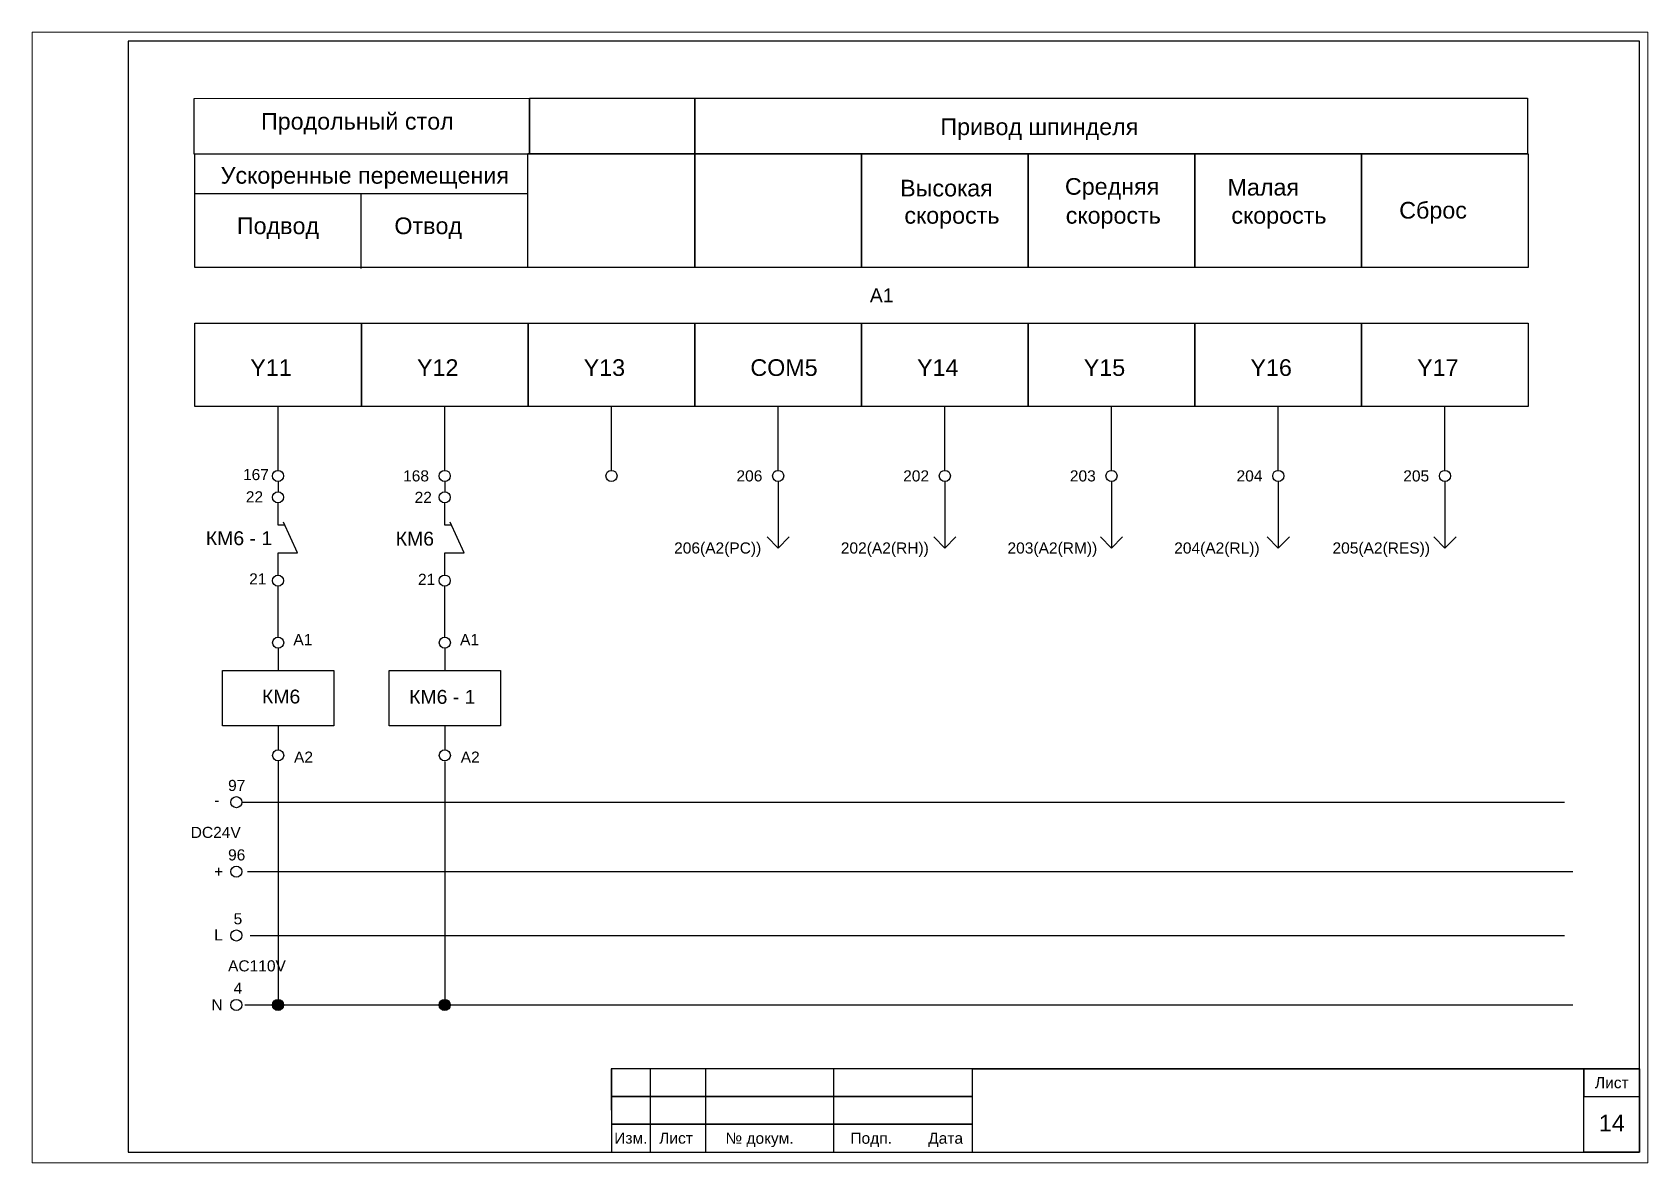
# Paper-space layout 'Лист13' of a CAD drawing. Header units: millimetres. Extents: x 0 to 291, y 0 to 204.
# The model-space entities are those that its viewports show. They can reach past a viewport. Long polylines and large blocks are cut down to what shows.
import ezdxf

# ---------------------------------------------------------------- set-up
doc = ezdxf.new("R2010")
doc.units = ezdxf.units.MM
for name, color, linetype, lineweight in [('Маркировка', 7, 'Continuous', 25), ('Оформление', 7, 'Continuous', 30), ('Элементы', 7, 'Continuous', 30)]:
    doc.layers.add(name, color=color, linetype=linetype, lineweight=lineweight)
doc.styles.get("Standard").update_dxf_attribs({"font": 'arial.ttf'})

msp = doc.modelspace()

# ---------------------------------------------------------------- hatches: boundary and pattern name
at = {"layer": 'Элементы'}
h = msp.add_hatch(color=256, dxfattribs=at)
h.dxf.hatch_style = 1
h.paths.add_polyline_path([(7748.43, 446.14, 1), (7746.43, 446.14, 1)])
h = msp.add_hatch(color=256, dxfattribs=at)
h.dxf.hatch_style = 1
h.paths.add_polyline_path([(7778.43, 446.14, 1), (7776.43, 446.14, 1)])

# ---------------------------------------------------------------- linework, layer by layer
at = {"layer": 'Оформление'}
for p, q in [((7992.43, 619.64), (7720.43, 619.64)), ((7720.43, 619.64), (7720.43, 419.64)), ((7992.43, 419.64), (7992.43, 619.64)), ((7732.43, 592.25), (7792.35, 592.25)), ((7762.39, 578.74), (7762.39, 592.25)), ((7720.43, 419.64), (7992.43, 419.64)), ((7807.43, 419.64), (7992.43, 419.64)), ((7807.43, 419.64), (7992.43, 419.64)), ((7807.43, 419.64), (7992.43, 419.64))]:
    msp.add_line(p, q, dxfattribs=at)
at = {"layer": 'Оформление', "lineweight": 35}
msp.add_line((7872.43, 434.64), (7992.43, 434.64), dxfattribs=at)
at = {"layer": 'Оформление'}
for points in [[(7792.67, 599.39), (7732.35, 599.32), (7732.35, 609.32), (7792.67, 609.39)], [(7822.41, 599.39), (7792.67, 599.39), (7792.67, 609.39), (7822.41, 609.39)], [(7972.32, 599.39), (7822.41, 599.39), (7822.41, 609.39), (7972.32, 609.39)], [(7822.43, 578.89), (7732.43, 578.89), (7732.43, 599.39), (7822.43, 599.39)], [(7822.39, 578.92), (7792.39, 578.92), (7792.39, 599.42), (7822.39, 599.42)], [(7852.43, 578.89), (7822.43, 578.89), (7822.43, 599.39), (7852.43, 599.39)], [(7882.43, 578.89), (7852.43, 578.89), (7852.43, 599.39), (7882.43, 599.39)], [(7912.43, 578.89), (7882.43, 578.89), (7882.43, 599.39), (7912.43, 599.39)], [(7942.43, 578.89), (7912.43, 578.89), (7912.43, 599.39), (7942.43, 599.39)], [(7972.43, 578.89), (7942.43, 578.89), (7942.43, 599.39), (7972.43, 599.39)], [(7807.43, 419.64), (7824.43, 419.64), (7824.4, 434.64), (7807.4, 434.64)], [(7807.43, 429.64), (7872.43, 429.64), (7872.43, 434.64), (7807.43, 434.64)], [(7807.43, 419.64), (7814.43, 419.64), (7814.43, 434.64), (7807.43, 434.64)], [(7807.43, 419.64), (7847.43, 419.64), (7847.43, 434.64), (7807.43, 434.64)], [(7992.43, 419.64), (7982.43, 419.64), (7982.43, 434.64), (7992.43, 434.64)], [(7992.43, 434.64), (7982.43, 434.64), (7982.43, 429.64), (7992.43, 429.64)], [(7807.43, 424.64), (7872.43, 424.64), (7872.43, 429.64), (7807.43, 429.64)], [(7807.43, 419.64), (7872.43, 419.64), (7872.43, 424.64), (7807.43, 424.64)]]:
    msp.add_lwpolyline(points, close=True, dxfattribs=at)
at = {"layer": 'Элементы'}
for p, q in [((7747.43, 542.39), (7747.43, 553.89)), ((7777.43, 542.39), (7777.43, 553.89)), ((7807.43, 542.39), (7807.43, 553.89)), ((7837.43, 542.39), (7837.43, 553.89)), ((7867.43, 542.39), (7867.43, 553.89)), ((7897.43, 542.39), (7897.43, 553.89)), ((7927.43, 542.39), (7927.43, 553.89)), ((7957.43, 542.39), (7957.43, 553.89)), ((7747.43, 540.39), (7747.43, 538.53)), ((7777.43, 540.39), (7777.43, 538.54)), ((7837.43, 540.39), (7837.43, 528.39)), ((7867.43, 540.39), (7867.43, 528.39)), ((7897.43, 540.39), (7897.43, 528.39)), ((7927.43, 540.39), (7927.43, 528.39)), ((7957.43, 540.39), (7957.43, 528.39)), ((7747.43, 532.53), (7747.43, 536.53)), ((7777.43, 532.54), (7777.43, 536.54)), ((7748.65, 532.53), (7747.43, 532.53)), ((7750.93, 527.53), (7748.43, 533.03)), ((7778.65, 532.54), (7777.43, 532.54)), ((7780.93, 527.54), (7778.43, 533.04)), ((7837.43, 528.39), (7835.43, 530.39)), ((7837.43, 528.39), (7839.43, 530.39)), ((7867.43, 528.39), (7865.43, 530.39)), ((7867.43, 528.39), (7869.43, 530.39)), ((7897.43, 528.39), (7895.43, 530.39)), ((7897.43, 528.39), (7899.43, 530.39)), ((7927.43, 528.39), (7925.43, 530.39)), ((7927.43, 528.39), (7929.43, 530.39)), ((7957.43, 528.39), (7955.43, 530.39)), ((7957.43, 528.39), (7959.43, 530.39)), ((7747.43, 523.53), (7747.43, 527.53)), ((7747.43, 527.53), (7750.93, 527.53)), ((7777.43, 523.54), (7777.43, 527.54)), ((7777.43, 527.54), (7780.93, 527.54)), ((7747.44, 512.36), (7747.43, 521.54)), ((7777.44, 512.36), (7777.43, 521.54)), ((7747.44, 510.36), (7747.44, 506.36)), ((7747.44, 510.36), (7747.44, 506.36)), ((7777.44, 510.36), (7777.44, 506.36)), ((7777.44, 510.36), (7777.44, 506.36)), ((7747.44, 496.36), (7747.44, 492.07)), ((7777.44, 496.36), (7777.44, 492.07)), ((7747.43, 490.07), (7747.43, 446.14)), ((7777.43, 489.96), (7777.43, 446.14)), ((7740.93, 482.64), (7978.93, 482.64)), ((7741.93, 470.14), (7980.43, 470.14)), ((7742.43, 458.64), (7978.93, 458.64)), ((7741.43, 446.14), (7980.43, 446.14))]:
    msp.add_line(p, q, dxfattribs=at)
for points in [[(7762.43, 553.89), (7732.43, 553.89), (7732.43, 568.89), (7762.43, 568.89)], [(7792.43, 553.89), (7762.43, 553.89), (7762.43, 568.89), (7792.43, 568.89)], [(7822.43, 553.89), (7792.43, 553.89), (7792.43, 568.89), (7822.43, 568.89)], [(7852.43, 553.89), (7822.43, 553.89), (7822.43, 568.89), (7852.43, 568.89)], [(7882.43, 553.89), (7852.43, 553.89), (7852.43, 568.89), (7882.43, 568.89)], [(7912.43, 553.89), (7882.43, 553.89), (7882.43, 568.89), (7912.43, 568.89)], [(7942.43, 553.89), (7912.43, 553.89), (7912.43, 568.89), (7942.43, 568.89)], [(7972.43, 553.89), (7942.43, 553.89), (7942.43, 568.89), (7972.43, 568.89)], [(7737.44, 506.36), (7757.44, 506.36), (7757.44, 496.36), (7737.44, 496.36)], [(7767.44, 506.36), (7787.44, 506.36), (7787.44, 496.36), (7767.44, 496.36)]]:
    msp.add_lwpolyline(points, close=True, dxfattribs=at)
for centre in [(7747.43, 541.39), (7777.43, 541.39), (7807.43, 541.39), (7837.43, 541.39), (7867.43, 541.39), (7897.43, 541.39), (7927.43, 541.39), (7957.43, 541.39), (7747.43, 537.53), (7777.43, 537.54), (7747.43, 522.53), (7777.43, 522.54), (7747.44, 511.36), (7777.44, 511.36), (7747.44, 491.07), (7777.44, 491.07), (7739.93, 482.64), (7739.93, 470.14), (7739.93, 458.64), (7739.93, 446.14), (7747.43, 446.14), (7777.43, 446.14)]:
    msp.add_circle(centre, 1, dxfattribs=at)

# ---------------------------------------------------------------- texts
at = {"layer": 'Маркировка'}
for s, height, p in [('A1', 2.5, (7853.93, 572.64)), ('167', 2, (7741.12, 540.63)), ('168', 2, (7769.93, 540.39)), ('206', 2, (7829.93, 540.39)), ('202', 2, (7859.93, 540.39)), ('203', 2, (7889.93, 540.39)), ('204', 2, (7919.93, 540.39)), ('205', 2, (7949.93, 540.39)), ('22', 2, (7741.63, 536.62)), ('22', 2, (7772.01, 536.53)), ('КМ6 - 1', 2.5, (7734.44, 528.92)), ('КМ6 ', 2.5, (7768.61, 528.84)), ('206(A2(PC))', 2, (7818.71, 527.41)), ('202(A2(RH))', 2, (7848.71, 527.41)), ('203(A2(RM))', 2, (7878.71, 527.41)), ('204(A2(RL))', 2, (7908.71, 527.41)), ('205(A2(RES))', 2, (7937.2, 527.41)), ('21', 2, (7742.23, 521.84)), ('21', 2, (7772.61, 521.76)), ('A1', 2, (7750.18, 510.91)), ('A1', 2, (7780.18, 510.91)), ('КМ6 ', 2.5, (7744.54, 500.41)), ('КМ6 - 1', 2.5, (7771.02, 500.35)), ('A2', 2, (7750.3, 489.75)), ('A2', 2, (7780.3, 489.75)), ('97', 2, (7738.43, 484.65)), ('-', 2, (7735.93, 482)), ('DC24V', 2, (7731.71, 476.2)), ('96', 2, (7738.43, 472.15)), ('+', 2, (7735.93, 469.17)), ('5', 2, (7739.43, 460.65)), ('L', 2, (7735.93, 457.75)), ('AC110V', 2, (7738.43, 452.17)), ('4', 2, (7739.43, 448.15)), ('N', 2, (7735.43, 445.17))]:
    msp.add_text(s, height=height, dxfattribs=at).set_placement(p)
at = {"layer": 'Оформление'}
for s, height, p in [('Продольный стол', 3, (7744.35, 603.74)), ('Привод шпинделя', 3, (7866.63, 602.75)), ('Ускоренные перемещения', 3, (7737.1, 594)), ('Высокая', 3, (7859.39, 591.71)), ('Средняя', 3, (7889.04, 592.01)), ('Малая', 3, (7918.31, 591.87)), ('Сброс', 3, (7949.2, 587.72)), ('Подвод', 3, (7740.02, 584.92)), ('Отвод', 3, (7768.36, 584.92)), ('скорость', 3, (7860.15, 586.8)), ('скорость', 3, (7889.19, 586.8)), ('скорость', 3, (7919, 586.8)), ('Лист', 2, (7984.43, 431.14)), ('14', 3, (7985.14, 423.37)), ('Изм.', 2, (7807.93, 421.16)), ('Лист', 2, (7816.02, 421.15)), ('№ докум.', 2, (7827.95, 421.13)), ('Подп.', 2, (7850.43, 421.14)), ('Дата', 2, (7864.43, 421.14))]:
    msp.add_text(s, height=height, dxfattribs=at).set_placement(p)
at = {"layer": 'Элементы'}
for s, p in [('Y11', (7742.43, 559.39)), ('Y12', (7772.43, 559.39)), ('Y13', (7802.43, 559.39)), ('COM5', (7832.43, 559.39)), ('Y14', (7862.43, 559.39)), ('Y15', (7892.43, 559.39)), ('Y16', (7922.43, 559.39)), ('Y17', (7952.43, 559.39))]:
    msp.add_text(s, height=3, dxfattribs=at).set_placement(p)

psp = doc.layouts.new('Лист13')

# ---------------------------------------------------------------- viewports
at = {"layer": 'Элементы'}
psp.add_viewport(center=(145.51, 101.74), size=(290.72, 203.5384), view_center_point=(7848.56, 519.49), view_height=203.5384, dxfattribs=at)

doc.saveas('drawing.dxf')
